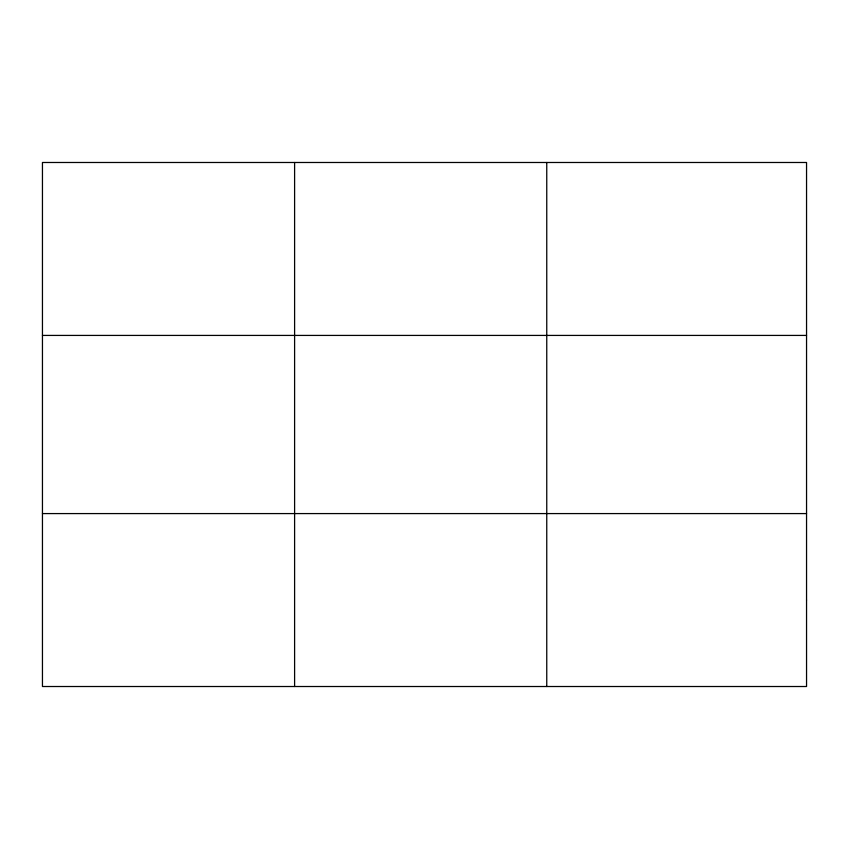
<?xml version="1.0" encoding="UTF-8"?>
<svg xmlns="http://www.w3.org/2000/svg" width="849" height="849" viewBox="0 0 849 849"><rect width="100%" height="100%" fill="white"/><g stroke="black" fill="none" stroke-linecap="round" stroke-linejoin="round"><path stroke-width="1.27" d="M294.603 162.488L294.603 686.512M546.756 162.488L546.756 686.512M42.45 335.419L806.55 335.419M42.45 513.581L806.55 513.581M806.55 600.052L806.55 686.512L42.45 686.512L42.45 162.488L806.55 162.488L806.55 600.052"/></g></svg>
